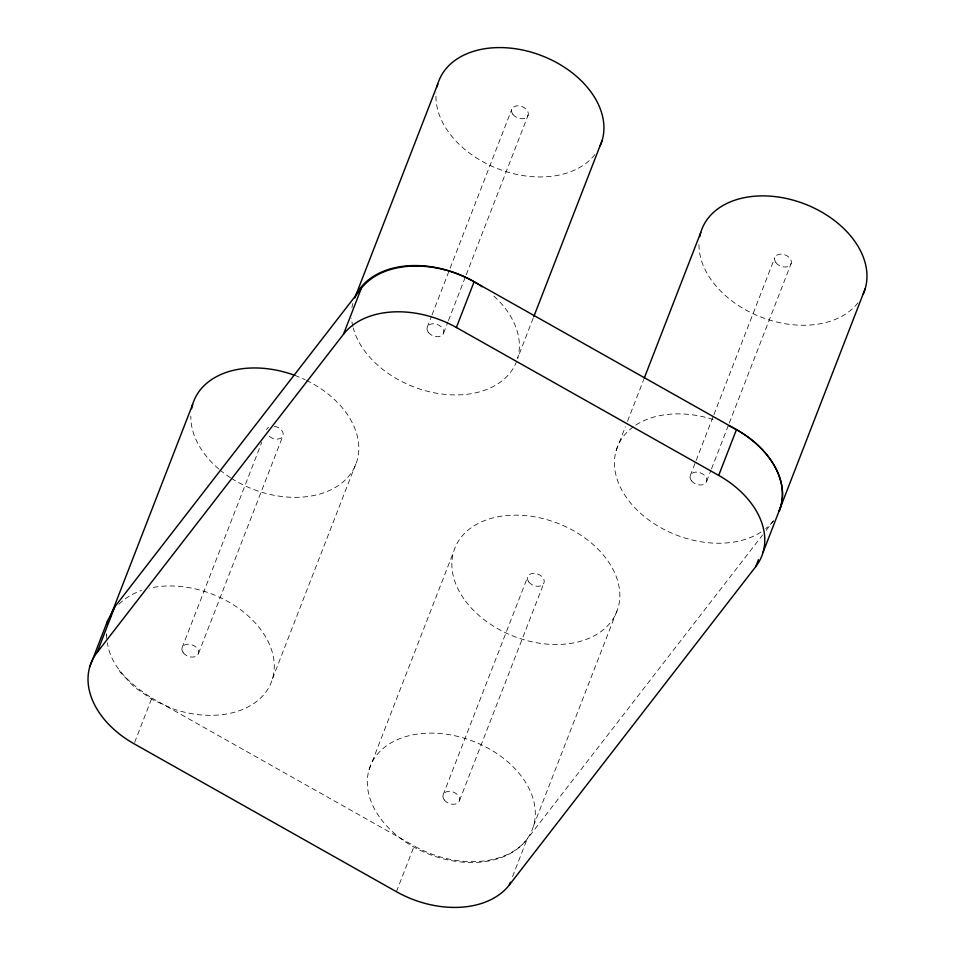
<?xml version="1.0" encoding="UTF-8"?>
<svg xmlns="http://www.w3.org/2000/svg" width="955" height="955" viewBox="0 0 955 955"><rect width="100%" height="100%" fill="white"/><g stroke="black" fill="none" stroke-linecap="round" stroke-linejoin="round"><path stroke-width="0.72" stroke-dasharray="4.78 3.58" d="M134.643 742.417L151.857 698.033C131.945 685.368 110.708 667.545 107.378 642.691M182.059 647.824L261.754 442.332M198.497 653.459L283.05 435.468M272.485 678.79L357.039 460.799M427.16 327.434L431.469 316.332M432.006 314.935L511.713 109.455M443.609 333.068L447.919 321.954M448.456 320.57L465.682 276.138M466.231 274.754L528.163 115.078M533.212 318.122L517.598 358.388A86.965 60.631 21.2 0 0 491.407 293.877M369.084 769.67L453.637 551.68M396.432 891.707L414.195 845.939A86.965 60.631 21.2 0 0 527.053 839.23L762.544 535.027M443.072 795.002L527.626 577.011M459.51 800.624L544.063 582.645M616.214 450.414L625.37 426.813M627.53 421.262L643.682 379.601M512.537 876.678L527.053 839.23M533.511 825.956L618.052 607.965M690.214 475.745L695.598 461.862M696.135 460.477L713.361 416.046M713.91 414.649L774.756 257.755M706.652 481.38L710.962 470.266M711.499 468.881L728.737 424.45M729.274 423.065L791.206 263.389M766.185 530.312L773.49 520.881M151.857 698.033L414.195 845.939M119.459 670.338L119.96 671.926L134.249 687.015L152.358 699.621L173.058 708.885A86.965 60.631 21.2 0 0 273.345 656.754A86.965 60.631 21.2 0 0 149.684 588.137M106.411 638.525L106.351 632.568A86.965 60.631 21.2 0 0 106.28 635.541M773.383 520.821A86.965 60.631 21.2 0 1 765.647 528.688M761.016 532.054A86.965 60.631 21.2 0 1 643.777 516.082A86.965 60.631 21.2 0 1 633.475 426.694M635.839 425.059A86.965 60.631 21.2 0 1 715.653 420.319M857.936 302.831A86.965 60.631 21.2 0 1 762.842 317.776A86.965 60.631 21.2 0 1 699 243.979M516.691 361.121A86.965 60.631 21.2 0 1 433.463 392.648A86.965 60.631 21.2 0 1 353.207 327.959M352.837 326.538A86.965 60.631 21.2 0 1 351.524 318.134M351.918 307.761A86.965 60.631 21.2 0 1 352.789 303.487M594.893 154.519A86.965 60.631 21.2 0 1 497.853 168.737A86.965 60.631 21.2 0 1 436.113 92.695M118.898 604.288A86.965 60.631 21.2 0 1 141.543 590.453M306.507 380.4A86.965 60.631 21.2 0 1 350.007 474.623A86.965 60.631 21.2 0 1 231.79 478.574M230.537 477.775A86.965 60.631 21.2 0 1 219.901 469.944M218.802 469.024A86.965 60.631 21.2 0 1 190.845 416.058M294.713 375.351A86.965 60.631 21.2 0 1 305.218 379.78M274.36 426.3A8.702 6.064 21.2 0 1 282.322 436.877A8.702 6.064 21.2 0 1 267.794 434.788M266.6 429.846A8.702 6.064 21.2 0 1 268.57 427.303M380.985 819.092A86.965 60.631 21.2 0 0 526.253 840.066A86.965 60.631 21.2 0 0 446.654 734.264A86.965 60.631 21.2 0 0 380.985 819.092M444.266 799.944A8.702 6.064 21.2 0 0 458.794 802.033A8.702 6.064 21.2 0 0 450.832 791.456A8.702 6.064 21.2 0 0 444.266 799.944M691.396 480.687A8.702 6.064 21.2 0 0 705.924 482.788A8.702 6.064 21.2 0 0 697.962 472.2A8.702 6.064 21.2 0 0 691.396 480.687M775.949 262.709A8.702 6.064 21.2 0 0 790.477 264.798A8.702 6.064 21.2 0 0 782.515 254.221A8.702 6.064 21.2 0 0 775.949 262.709M428.353 332.376A8.702 6.064 21.2 0 0 442.881 334.477A8.702 6.064 21.2 0 0 434.919 323.888A8.702 6.064 21.2 0 0 428.353 332.376M528.819 581.953A8.702 6.064 21.2 0 0 543.335 584.054A8.702 6.064 21.2 0 0 535.385 573.466A8.702 6.064 21.2 0 0 528.819 581.953M465.539 601.113A86.965 60.631 21.2 0 0 610.794 622.087A86.965 60.631 21.2 0 0 531.207 516.285A86.965 60.631 21.2 0 0 465.539 601.113M512.907 114.397A8.702 6.064 21.2 0 0 527.435 116.486A8.702 6.064 21.2 0 0 519.472 105.91A8.702 6.064 21.2 0 0 512.907 114.397M183.241 652.766A8.702 6.064 21.2 0 0 197.769 654.867A8.702 6.064 21.2 0 0 189.806 644.291A8.702 6.064 21.2 0 0 183.241 652.766"/><path stroke-width="1.43" d="M107.258 623.83L107.557 620.917L114.815 606.795L361.253 288.446A86.965 60.631 21.2 0 1 474.122 281.737L736.448 429.643A86.965 60.631 21.2 0 1 779.316 510.83M89.806 666.686L107.557 620.917M109.682 618.327L192.612 404.514M758.425 559.714L755.739 566.649L509.302 884.999A86.965 60.631 21.2 0 1 396.432 891.707L134.106 743.802A86.965 60.631 21.2 0 1 97.064 652.563L114.815 606.795M354.794 297.936L437.724 84.124M97.064 652.563L343.502 334.226L361.253 288.446M343.502 334.226A86.965 60.631 21.2 0 1 456.371 327.505L474.122 281.737M533.75 316.738L602.151 140.409M644.219 378.216L700.767 232.435M509.302 884.999L510.376 882.217M755.739 566.649A86.965 60.631 21.2 0 0 718.697 475.411L736.448 429.643M762.997 552.539L865.194 288.72M456.371 327.505L718.697 475.411M699.752 236.637A86.965 60.631 21.2 0 1 801.185 202.675A86.965 60.631 21.2 0 1 863.189 294.116M728.832 425.679A86.965 60.631 21.2 0 1 779.208 510.77M355.176 296.707A86.965 60.631 21.2 0 1 482.144 286.787M437.008 86.905A86.965 60.631 21.2 0 1 539.109 54.71A86.965 60.631 21.2 0 1 600.146 145.805M191.597 408.716A86.965 60.631 21.2 0 1 294.713 375.351"/></g></svg>
